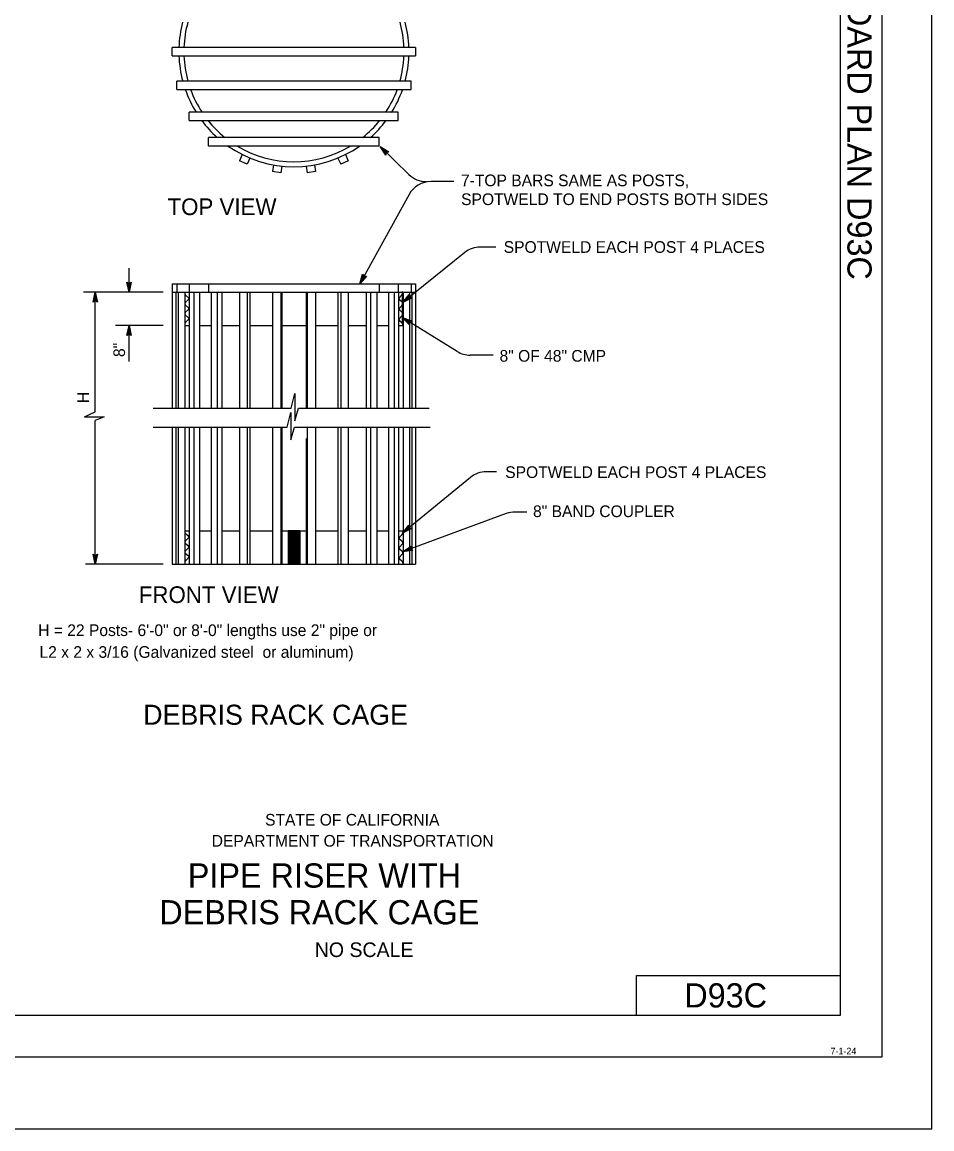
# Model space of a CAD drawing. Extents: x -894 to 866, y -472 to 714.
# Drawn here: x 320 to 866, y -472 to 191 of the extents above; entities that cross this region are included whole.
import ezdxf

# ---------------------------------------------------------------- set-up
doc = ezdxf.new("R2010")
doc.units = 0
for name, color, linetype in [('56 Stage 3 Anno', 7, 'Continuous'), ('57 Undefined', 7, 'Continuous'), ('60 Nongeo Data', 7, 'Continuous'), ('border_INSIDE-BORDER-anno', 7, 'Continuous'), ('border_PLOTTING-ELEMENTS', 7, 'Continuous'), ('border_rw_22x34_Cut_Lines', 7, 'Continuous'), ('border_SHEET', 7, 'Continuous'), ('border_WITHIN-BORDER-anno', 7, 'Continuous')]:
    doc.layers.add(name, color=color, linetype=linetype)

msp = doc.modelspace()

# ---------------------------------------------------------------- linework, layer by layer
at = {"layer": '56 Stage 3 Anno'}
for p, q in [((552.44, 99.55), (535.08, 116.3)), ((538.46, 111.17), (535.08, 116.3)), ((535.08, 116.3), (535.08, 116.3)), ((535.08, 116.3), (540.32, 113.09)), ((538.46, 111.17), (535.08, 116.3)), ((535.08, 116.3), (535.08, 116.3)), ((535.08, 116.3), (540.32, 113.09)), ((538.55, 111.58), (536.07, 115.34)), ((538.55, 111.58), (536.07, 115.34)), ((536.08, 115.34), (539.9, 113)), ((536.08, 115.34), (539.9, 113)), ((538.64, 112), (537.06, 114.38)), ((537.06, 114.38), (539.53, 112.87)), ((538.64, 112), (537.06, 114.38)), ((537.06, 114.38), (539.53, 112.87)), ((538.75, 112.37), (538.06, 113.42)), ((538.06, 113.42), (539.11, 112.78)), ((538.75, 112.37), (538.06, 113.42)), ((538.06, 113.42), (539.11, 112.78)), ((540.32, 113.09), (538.82, 112.69)), ((540.32, 113.09), (538.82, 112.69)), ((540.32, 113.09), (540.32, 113.09)), ((540.32, 113.09), (540.32, 113.09)), ((538.82, 112.69), (538.46, 111.17)), ((538.82, 112.69), (538.46, 111.17)), ((538.46, 111.17), (538.46, 111.17)), ((538.46, 111.17), (538.46, 111.17)), ((579.29, 95.34), (565.65, 95.34)), ((552.52, 87.6), (522.88, 33.98)), ((604.44, 56.08), (595.25, 56.08)), ((585.84, 52.76), (548.8, 22.92)), ((384.59, 29.05), (384.59, 43.36)), ((522.88, 33.98), (524.62, 39.87)), ((524.62, 39.87), (524.62, 39.87)), ((524.62, 39.87), (525.4, 38.53)), ((384.59, 29.05), (383.26, 35.05)), ((383.26, 35.05), (383.26, 35.05)), ((383.26, 35.05), (384.59, 34.25)), ((384.58, 30.44), (383.61, 34.81)), ((384.59, 31.81), (383.96, 34.64)), ((384.59, 33.19), (384.32, 34.4)), ((384.59, 34.25), (385.93, 35.05)), ((385.93, 35.05), (384.59, 29.05)), ((385.57, 34.83), (384.59, 30.43)), ((385.21, 34.6), (384.59, 31.81)), ((384.86, 34.42), (384.59, 33.19)), ((385.93, 35.05), (385.93, 35.05)), ((526.96, 38.58), (522.88, 33.98)), ((522.88, 33.98), (522.88, 33.98)), ((523.55, 35.2), (524.82, 39.49)), ((526.54, 38.56), (523.55, 35.18)), ((524.22, 36.39), (525.04, 39.17)), ((526.11, 38.53), (524.22, 36.39)), ((524.89, 37.6), (525.24, 38.79)), ((525.72, 38.55), (524.89, 37.6)), ((525.4, 38.53), (526.96, 38.58)), ((526.96, 38.58), (526.96, 38.58)), ((405.14, 29.05), (357.33, 29.05)), ((362.98, 23.05), (364.32, 29.05)), ((362.98, 23.05), (364.32, 29.05)), ((363.33, 23.26), (364.32, 27.67)), ((363.33, 23.26), (364.32, 27.67)), ((364.32, 29.05), (364.32, 29.05)), ((364.32, 29.05), (365.65, 23.05)), ((364.32, 29.05), (364.32, 29.05)), ((364.32, 29.05), (365.65, 23.05)), ((364.32, -42.65), (364.32, 29.05)), ((364.32, 27.66), (365.29, 23.28)), ((364.32, 27.66), (365.29, 23.28)), ((384.59, 29.05), (384.59, 29.05)), ((548.8, 22.92), (552.64, 27.72)), ((549.88, 23.8), (552.68, 27.3)), ((550.95, 24.66), (552.76, 26.92)), ((552.64, 27.72), (552.64, 27.72)), ((552.64, 27.72), (552.85, 26.19)), ((364.32, 23.85), (362.98, 23.05)), ((364.32, 23.85), (362.98, 23.05)), ((362.98, 23.05), (362.98, 23.05)), ((362.98, 23.05), (362.98, 23.05)), ((363.69, 23.5), (364.31, 26.29)), ((363.69, 23.5), (364.31, 26.29)), ((364.04, 23.67), (364.31, 24.9)), ((364.04, 23.67), (364.31, 24.9)), ((364.31, 26.29), (364.94, 23.46)), ((364.31, 26.29), (364.94, 23.46)), ((364.31, 24.9), (364.58, 23.7)), ((364.31, 24.9), (364.58, 23.7)), ((365.65, 23.05), (364.32, 23.85)), ((365.65, 23.05), (364.32, 23.85)), ((365.65, 23.05), (365.65, 23.05)), ((365.65, 23.05), (365.65, 23.05)), ((554.31, 25.64), (548.8, 22.92)), ((548.8, 22.92), (548.8, 22.92)), ((553.92, 25.79), (549.87, 23.79)), ((553.51, 25.92), (550.95, 24.66)), ((552.03, 25.52), (552.8, 26.49)), ((553.16, 26.08), (552.03, 25.52)), ((552.85, 26.19), (554.31, 25.64)), ((554.31, 25.64), (554.31, 25.64)), ((581.35, -6.49), (548.42, 13.78)), ((552.82, 9.49), (548.42, 13.78)), ((548.42, 13.78), (548.42, 13.78)), ((548.42, 13.78), (554.22, 11.77)), ((405.14, 9.05), (376.55, 9.05)), ((383.25, 3.05), (384.59, 9.05)), ((383.6, 3.26), (384.58, 7.67)), ((384.59, 9.05), (384.59, 9.05)), ((384.59, 9.05), (385.92, 3.05)), ((384.59, -12.51), (384.59, 9.05)), ((384.59, 7.66), (385.56, 3.28)), ((552.83, 9.91), (549.59, 13.05)), ((549.6, 13.05), (553.84, 11.58)), ((552.82, 10.34), (550.77, 12.33)), ((550.77, 12.33), (553.5, 11.38)), ((552.85, 10.72), (551.94, 11.6)), ((551.94, 11.6), (553.11, 11.2)), ((552.85, 11.05), (552.82, 9.49)), ((552.82, 9.49), (552.82, 9.49)), ((554.22, 11.77), (552.85, 11.05)), ((554.22, 11.77), (554.22, 11.77)), ((384.59, 3.85), (383.25, 3.05)), ((383.25, 3.05), (383.25, 3.05)), ((383.96, 3.5), (384.58, 6.29)), ((384.31, 3.67), (384.58, 4.9)), ((384.58, 6.29), (385.21, 3.46)), ((384.58, 4.9), (384.85, 3.7)), ((385.92, 3.05), (384.59, 3.85)), ((385.92, 3.05), (385.92, 3.05)), ((602.92, -8.71), (589.21, -8.71)), ((357.95, -45.72), (364.32, -42.65)), ((357.95, -45.72), (369.65, -45.72)), ((369.65, -45.72), (364.32, -47.95)), ((364.32, -133.95), (364.32, -47.95)), ((604.93, -78.59), (598.84, -78.59)), ((589.32, -81.99), (548.59, -115.42)), ((610.77, -103.66), (548.59, -126.56)), ((623.19, -102.73), (615.96, -102.73)), ((548.59, -115.42), (552.39, -110.59)), ((554.08, -112.65), (548.59, -115.42)), ((553.69, -112.51), (549.66, -114.55)), ((549.67, -114.54), (552.43, -111.01)), ((550.73, -113.67), (552.52, -111.39)), ((553.28, -112.38), (550.73, -113.67)), ((551.8, -112.79), (552.56, -111.82)), ((552.92, -112.23), (551.8, -112.79)), ((552.39, -110.59), (552.39, -110.59)), ((552.39, -110.59), (552.61, -112.12)), ((552.61, -112.12), (554.08, -112.65)), ((554.08, -112.65), (554.08, -112.65)), ((548.59, -115.42), (548.59, -115.42)), ((548.59, -126.56), (553.76, -123.24)), ((548.59, -126.56), (553.76, -123.24)), ((554.69, -125.75), (548.59, -126.56)), ((554.69, -125.75), (548.59, -126.56)), ((554.36, -125.49), (549.89, -126.09)), ((554.36, -125.49), (549.89, -126.09)), ((549.9, -126.08), (553.67, -123.66)), ((549.9, -126.08), (553.67, -123.66)), ((551.19, -125.61), (553.62, -124.05)), ((551.19, -125.61), (553.62, -124.05)), ((554.02, -125.23), (551.19, -125.61)), ((554.02, -125.23), (551.19, -125.61)), ((552.48, -125.13), (553.52, -124.46)), ((552.48, -125.13), (553.52, -124.46)), ((553.73, -124.97), (552.48, -125.13)), ((553.73, -124.97), (552.48, -125.13)), ((553.76, -123.24), (553.47, -124.77)), ((553.76, -123.24), (553.47, -124.77)), ((553.47, -124.77), (554.69, -125.75)), ((553.47, -124.77), (554.69, -125.75)), ((553.76, -123.24), (553.76, -123.24)), ((553.76, -123.24), (553.76, -123.24)), ((554.69, -125.75), (554.69, -125.75)), ((554.69, -125.75), (554.69, -125.75)), ((364.32, -133.95), (362.99, -127.95)), ((362.99, -127.95), (362.99, -127.95)), ((362.99, -127.95), (364.32, -128.75)), ((364.31, -132.56), (363.35, -128.19)), ((364.32, -131.19), (363.69, -128.36)), ((364.32, -129.81), (364.05, -128.6)), ((364.32, -128.75), (365.66, -127.95)), ((365.66, -127.95), (364.32, -133.95)), ((365.3, -128.17), (364.32, -132.57)), ((364.94, -128.4), (364.32, -131.19)), ((364.59, -128.58), (364.32, -129.81)), ((365.66, -127.95), (365.66, -127.95)), ((548.59, -126.56), (548.59, -126.56)), ((548.59, -126.56), (548.59, -126.56)), ((405.14, -133.95), (358.39, -133.95)), ((364.32, -133.95), (364.32, -133.95))]:
    msp.add_line(p, q, dxfattribs=at)
for centre, start, end in [((562.86, 110.34), 226.01898, 270), ((565.65, 80.34), 90, 151.06868), ((595.25, 41.08), 90, 128.85332), ((589.21, 6.29), 238.40033, 270), ((598.84, -93.59), 90, 129.37807), ((615.96, -117.73), 90, 110.22488)]:
    msp.add_arc(centre, 15, start, end, dxfattribs=at)
at = {"layer": '60 Nongeo Data'}
for p, q in [((410.44, 170.72), (410.44, 175.72)), ((556.44, 175.72), (410.44, 175.72)), ((556.44, 175.72), (556.44, 170.72)), ((410.44, 170.72), (556.44, 170.72)), ((553.75, 155.42), (413.15, 155.42)), ((413.15, 150.42), (413.15, 155.42)), ((553.82, 150.42), (553.75, 155.42)), ((413.15, 150.42), (553.82, 150.42)), ((545.96, 136.9), (420.7, 136.9)), ((420.7, 131.9), (420.7, 136.9)), ((545.96, 131.9), (545.96, 136.9)), ((420.7, 131.9), (545.96, 131.9)), ((534.59, 121.81), (432.31, 121.81)), ((432.31, 116.81), (432.31, 121.81)), ((534.59, 116.81), (534.59, 121.81)), ((432.31, 116.81), (534.59, 116.81)), ((452.5, 111.49), (450.84, 107.85)), ((455.39, 105.77), (450.84, 107.85)), ((457.05, 109.41), (455.39, 105.77)), ((509.83, 109.41), (511.49, 105.77)), ((516.04, 107.85), (511.49, 105.77)), ((514.38, 111.49), (516.04, 107.85)), ((471.15, 105.27), (470.58, 101.32)), ((475.53, 100.6), (470.58, 101.32)), ((476.1, 104.56), (475.53, 100.6)), ((490.79, 104.56), (491.35, 100.6)), ((496.3, 101.31), (491.35, 100.6)), ((495.73, 105.27), (496.3, 101.31)), ((410.44, 34.05), (556.44, 34.05)), ((410.44, 34.05), (410.44, -40.56)), ((413.15, 34.05), (413.15, 29.05)), ((420.7, 34.05), (420.7, 29.05)), ((432.31, 34.05), (432.31, 29.05)), ((534.59, 34.05), (534.59, 29.05)), ((545.96, 34.05), (545.96, 29.05)), ((553.82, 34.05), (553.82, 29.05)), ((556.44, 34.05), (556.44, -40.56)), ((410.44, 29.05), (556.44, 29.05)), ((412.69, 29.05), (412.69, -40.56)), ((414.1, 29.05), (414.1, -40.56)), ((417.94, 29.05), (417.94, -40.56)), ((420.15, 25.69), (418.51, 27.14)), ((420.68, 29.05), (420.68, -40.56)), ((423.38, 29.05), (423.38, -40.56)), ((426.75, 29.05), (426.75, -40.56)), ((433.75, 29.05), (433.75, -40.56)), ((437.52, 29.05), (437.52, -40.56)), ((440.14, 29.05), (440.14, -40.56)), ((450.84, 29.05), (450.84, -40.56)), ((455.39, 29.05), (455.39, -6.32)), ((457.05, 29.05), (457.05, -40.56)), ((470.58, 28.81), (470.58, -40.56)), ((475.53, 29.02), (475.53, -40.56)), ((476.1, 28.81), (476.1, -40.56)), ((490.79, 29.05), (490.79, -40.56)), ((491.35, 29.05), (491.35, -40.56)), ((496.3, 29.05), (496.3, -1.34)), ((509.83, 29.05), (509.83, -40.56)), ((511.49, 29.05), (511.49, -40.56)), ((516.04, 29.05), (516.04, -40.56)), ((526.74, 29.05), (526.74, -40.56)), ((529.36, 29.05), (529.36, -40.56)), ((533.13, 29.05), (533.13, -40.56)), ((540.13, 29.05), (540.13, -40.56)), ((543.5, 29.05), (543.5, -40.56)), ((546.2, 29.05), (546.2, -40.56)), ((548.45, 27.57), (546.8, 25.8)), ((548.45, 29.45), (548.45, 10.6)), ((548.94, 29.05), (548.94, -40.56)), ((552.78, 29.05), (552.78, -40.56)), ((554.19, 29.05), (554.19, -40.56)), ((418.49, 22.96), (420.14, 24.65)), ((420.15, 19.72), (418.51, 21.17)), ((546.79, 24.7), (548.44, 23.17)), ((548.45, 21.29), (546.8, 19.52)), ((418.49, 16.99), (420.14, 18.68)), ((420.15, 13.75), (418.51, 15.2)), ((546.79, 18.42), (548.44, 16.89)), ((548.45, 15.01), (546.8, 13.23)), ((417.94, 9.05), (420.68, 9.05)), ((418.49, 11.03), (420.14, 12.71)), ((426.75, 9.05), (433.75, 9.05)), ((440.14, 9.05), (450.84, 9.05)), ((457.05, 9.05), (470.58, 9.05)), ((476.1, 9.05), (490.79, 9.05)), ((496.3, 9.05), (509.83, 9.05)), ((516.04, 9.05), (526.74, 9.05)), ((533.13, 9.05), (540.13, 9.05)), ((546.2, 9.05), (548.94, 9.05)), ((546.79, 12.14), (548.44, 10.61)), ((455.39, -6.32), (455.39, -40.56)), ((496.3, -1.34), (496.3, -40.56)), ((399.12, -40.56), (481.81, -40.56)), ((486.17, -40.56), (564.5, -40.56)), ((399.12, -51.8), (479.35, -51.8)), ((410.44, -51.8), (410.44, -133.95)), ((412.69, -51.8), (412.69, -133.95)), ((414.1, -51.8), (414.1, -133.95)), ((417.94, -51.8), (417.94, -133.95)), ((420.68, -51.8), (420.68, -133.95)), ((423.38, -51.8), (423.38, -133.95)), ((426.75, -51.8), (426.75, -133.95)), ((433.75, -51.8), (433.75, -133.95)), ((437.52, -51.8), (437.52, -133.95)), ((440.14, -51.8), (440.14, -133.95)), ((450.84, -51.8), (450.84, -133.95)), ((455.39, -51.8), (455.39, -120.59)), ((457.05, -51.8), (457.05, -133.95)), ((470.58, -51.8), (470.58, -133.95)), ((475.53, -51.8), (475.53, -133.95)), ((476.1, -51.8), (476.1, -133.95)), ((483.71, -51.8), (565.08, -51.8)), ((491.35, -51.8), (491.35, -133.95)), ((496.3, -51.8), (496.3, -133.95)), ((509.83, -51.8), (509.83, -133.95)), ((511.49, -51.8), (511.49, -133.95)), ((516.04, -51.8), (516.04, -133.95)), ((526.74, -51.8), (526.74, -133.95)), ((529.36, -51.8), (529.36, -133.95)), ((533.13, -51.8), (533.13, -133.95)), ((540.13, -51.8), (540.13, -133.95)), ((543.5, -51.8), (543.5, -133.95)), ((546.2, -51.8), (546.2, -133.95)), ((548.94, -51.8), (548.94, -133.95)), ((552.78, -51.8), (552.78, -133.95)), ((554.19, -51.8), (554.19, -133.95)), ((556.44, -51.8), (556.44, -133.95)), ((490.79, -58.58), (490.79, -133.95)), ((417.94, -113.95), (420.68, -113.95)), ((418.49, -119.95), (420.14, -118.27)), ((420.15, -117.23), (418.5, -115.78)), ((426.75, -113.95), (433.75, -113.95)), ((440.14, -113.95), (450.84, -113.95)), ((457.05, -113.95), (470.87, -113.95)), ((476.1, -113.95), (490.79, -113.95)), ((479.94, -113.95), (479.94, -133.95)), ((486.94, -113.95), (486.94, -133.95)), ((496.3, -113.95), (509.83, -113.95)), ((516.04, -113.95), (526.74, -113.95)), ((533.13, -113.95), (540.13, -113.95)), ((546.2, -113.95), (548.94, -113.95)), ((546.76, -118.85), (548.4, -120.3)), ((548.42, -116.12), (546.77, -117.8)), ((418.49, -125.92), (420.14, -124.24)), ((420.15, -123.2), (418.5, -121.74)), ((455.39, -120.59), (455.39, -133.95)), ((546.76, -124.81), (548.4, -126.26)), ((548.42, -122.09), (546.77, -123.77)), ((418.49, -131.89), (420.14, -130.21)), ((420.15, -129.16), (418.5, -127.71)), ((546.76, -130.78), (548.4, -132.23)), ((548.42, -128.06), (546.77, -129.74)), ((410.44, -133.95), (556.44, -133.95))]:
    msp.add_line(p, q, dxfattribs=at)
for points in [[(481.81, -40.56), (484.09, -31.79), (484.09, -48.12), (486.17, -40.56)], [(479.35, -51.8), (481.61, -43.07), (481.61, -59.4), (483.71, -51.8)], [(479.94, -118.71), (484.7, -113.95)], [(479.94, -118.01), (483.99, -113.95)], [(479.94, -117.3), (483.29, -113.95)], [(479.94, -116.59), (482.58, -113.95)], [(479.94, -115.88), (481.87, -113.95)], [(479.94, -115.18), (481.17, -113.95)], [(479.94, -114.47), (480.46, -113.95)], [(479.94, -120.83), (486.82, -113.95)], [(479.94, -120.13), (486.11, -113.95)], [(479.94, -119.42), (485.41, -113.95)], [(479.94, -121.54), (486.94, -114.54)], [(479.94, -122.25), (486.94, -115.25)], [(479.94, -122.95), (486.94, -115.96)], [(479.94, -123.66), (486.94, -116.66)], [(479.94, -124.37), (486.94, -117.37)], [(479.94, -125.08), (486.94, -118.08)], [(479.94, -125.78), (486.94, -118.78)], [(479.94, -126.49), (486.94, -119.49)], [(479.94, -127.2), (486.94, -120.2)], [(479.94, -127.9), (486.94, -120.9)], [(479.94, -128.61), (486.94, -121.61)], [(479.94, -129.32), (486.94, -122.32)], [(479.94, -130.03), (486.94, -123.03)], [(479.94, -130.73), (486.94, -123.73)], [(479.94, -131.44), (486.94, -124.44)], [(479.94, -132.15), (486.94, -125.15)], [(479.94, -132.85), (486.94, -125.85)], [(479.94, -133.56), (486.94, -126.56)], [(480.26, -133.95), (486.94, -127.27)], [(480.96, -133.95), (486.94, -127.98)], [(481.67, -133.95), (486.94, -128.68)], [(482.38, -133.95), (486.94, -129.39)], [(483.09, -133.95), (486.94, -130.1)], [(483.79, -133.95), (486.94, -130.8)], [(484.5, -133.95), (486.94, -131.51)], [(485.21, -133.95), (486.94, -132.22)], [(485.91, -133.95), (486.94, -132.93)], [(486.62, -133.95), (486.94, -133.63)]]:
    msp.add_lwpolyline(points, dxfattribs=at)
for points in [[(479.94, -113.95), (479.94, -113.95), (486.94, -113.95), (486.94, -113.95)], [(479.94, -113.95), (479.94, -113.95), (486.94, -113.95), (486.94, -113.95)], [(486.94, -133.95), (486.94, -133.95), (479.94, -133.95), (479.94, -133.95)], [(486.94, -133.95), (486.94, -133.95), (479.94, -133.95), (479.94, -133.95)]]:
    msp.add_lwpolyline(points, close=True, dxfattribs=at)
for radius, start, end in [(69, 165.17071, 177.96666), (66, 164.53127, 177.8743), (66, 2.14334, 15.46072), (69, 2.0502, 14.76986), (69, 182.09245, 194.93557), (66, 182.18743, 195.60982), (66, 344.31566, 357.77027), (69, 345.0544, 357.86501), (69, 199.28244, 211.75208), (66, 200.20965, 213.40498), (66, 326.54171, 339.69075), (69, 328.1468, 340.62834), (69, 216.79797, 228.14133), (66, 218.7865, 231.14491), (66, 308.7151, 321.16342), (69, 311.80612, 323.16539), (69, 234.81963, 305.09871), (66, 238.70968, 301.15565)]:
    msp.add_arc((483.44, 173.22), radius, start, end, dxfattribs=at)
for centre, major_axis, ratio, start_param, end_param in [((421.19, 28.03), (-3.12, 0), 0.565344, 6.093656, 6.814909), ((545.76, 28.51), (3.12, 0), 0.595099, 5.751461, 6.425538), ((421.19, 22.07), (-3.12, 0), 0.565344, 5.751461, 6.814909), ((418.49, 25.17), (-1.9, 0), 0.565344, 2.632863, 3.650322), ((548.45, 25.25), (1.9, 0), 0.595099, 2.632863, 3.650322), ((545.76, 22.23), (3.12, 0), 0.595099, 5.751461, 6.814909), ((421.19, 16.1), (-3.12, 0), 0.565344, 5.751461, 6.814909), ((418.49, 19.2), (-1.9, 0), 0.565344, 2.632863, 3.650322), ((418.49, 13.23), (-1.9, 0), 0.565344, 2.632863, 3.650322), ((548.45, 18.97), (1.9, 0), 0.595099, 2.632863, 3.650322), ((545.76, 15.95), (3.12, 0), 0.595099, 5.751461, 6.814909), ((421.19, 10.13), (-3.12, 0), 0.565344, 5.751461, 6.425538), ((548.45, 12.69), (1.9, 0), 0.595099, 2.632863, 3.650322), ((545.75, 9.67), (3.12, 0), 0.595099, 6.093656, 6.814909), ((421.19, -114.89), (-3.12, 0), 0.565344, 6.093656, 6.814909), ((418.49, -117.75), (-1.9, 0), 0.565344, 2.632863, 3.650322), ((548.42, -118.32), (1.9, 0), 0.565344, 2.632863, 3.650322), ((545.72, -115.22), (3.12, 0), 0.565344, 5.751461, 6.425538), ((421.18, -120.85), (-3.12, 0), 0.565344, 5.751461, 6.814909), ((421.18, -126.82), (-3.12, 0), 0.565344, 5.751461, 6.814909), ((418.49, -123.72), (-1.9, 0), 0.565344, 2.632863, 3.650322), ((548.42, -124.29), (1.9, 0), 0.565344, 2.632863, 3.650322), ((545.72, -121.19), (3.12, 0), 0.565344, 5.751461, 6.814909), ((421.18, -132.78), (-3.12, 0), 0.565344, 5.751461, 6.425538), ((418.49, -129.69), (-1.9, 0), 0.565344, 2.632863, 3.650322), ((548.42, -130.26), (1.9, 0), 0.565344, 2.632863, 3.650322), ((545.71, -133.12), (3.12, 0), 0.565344, 6.093656, 6.814909), ((545.72, -127.16), (3.12, 0), 0.565344, 5.751461, 6.814909)]:
    msp.add_ellipse(centre, major_axis=major_axis, ratio=ratio, start_param=start_param, end_param=end_param, dxfattribs=at)
at = {"layer": 'border_PLOTTING-ELEMENTS'}
for points in [[(-894.04, -472.44), (865.96, -472.44), (865.96, 713.56), (-894.04, 713.56)], [(-864.04, 670.56), (835.96, 670.56), (835.96, -429.44), (-864.04, -429.44)]]:
    msp.add_lwpolyline(points, close=True, dxfattribs=at)
at = {"layer": 'border_rw_22x34_Cut_Lines'}
msp.add_lwpolyline([(-864.04, 670.56), (835.96, 670.56), (835.96, -429.44), (-864.04, -429.44)], close=True, dxfattribs=at)
at = {"layer": 'border_SHEET'}
for p, q in [((810.96, 645.56), (810.96, -404.44)), ((688.93, -404.44), (688.93, -380.44)), ((688.93, -380.44), (810.93, -380.44)), ((810.96, -404.44), (-814.04, -404.44))]:
    msp.add_line(p, q, dxfattribs=at)

# ---------------------------------------------------------------- texts
at = {"layer": '57 Undefined'}
for s, height, p in [('7-TOP BARS SAME AS POSTS,', 7, (583.61, 92.53)), ('SPOTWELD TO END POSTS BOTH SIDES', 7, (583.69, 81.24)), ('TOP VIEW', 10, (407.63, 75.23)), ('SPOTWELD EACH POST 4 PLACES', 7, (609.23, 52.6)), ('8" OF 48" CMP', 7, (606.73, -12.63)), ('SPOTWELD EACH POST 4 PLACES', 7, (610.15, -82.33)), ('8" BAND COUPLER', 7, (626.82, -105.78)), ('FRONT VIEW', 10, (390.39, -157.27)), ('H = 22 Posts- 6\'-0" or 8\'-0" lengths use 2" pipe or', 7, (330.1, -177.07)), ('L2 x 2 x 3/16 (Galvanized steel  or aluminum)', 7, (330.89, -190.12)), ('DEBRIS RACK CAGE', 12, (393.09, -230.23))]:
    msp.add_text(s, height=height, dxfattribs=at).set_placement(p)
for s, p in [('8"', (382.19, -9.84)), ('H', (360.62, -37.48))]:
    msp.add_text(s, height=7, rotation=90, dxfattribs=at).set_placement(p)
at = {"layer": 'border_INSIDE-BORDER-anno'}
for s, height, p in [('STATE OF CALIFORNIA', 7, (466.16, -290.68)), ('DEPARTMENT OF TRANSPORTATION', 7, (434.16, -303.29)), ('PIPE RISER WITH', 14.5, (419.84, -327.83)), ('DEBRIS RACK CAGE', 14.5, (402.77, -349.86)), ('NO SCALE', 8.75, (495.94, -369.44))]:
    msp.add_text(s, height=height, dxfattribs=at).set_placement(p)
at = {"layer": 'border_WITHIN-BORDER-anno'}
msp.add_text('2024 STANDARD PLAN D93C', height=14.5, rotation=270, dxfattribs=at).set_placement((815.33, 302.62))
for s, height, p in [('D93C', 14.5, (717.53, -399.69)), ('7-1-24', 4, (805.2, -427.86))]:
    msp.add_text(s, height=height, dxfattribs=at).set_placement(p)

doc.saveas('drawing.dxf')
